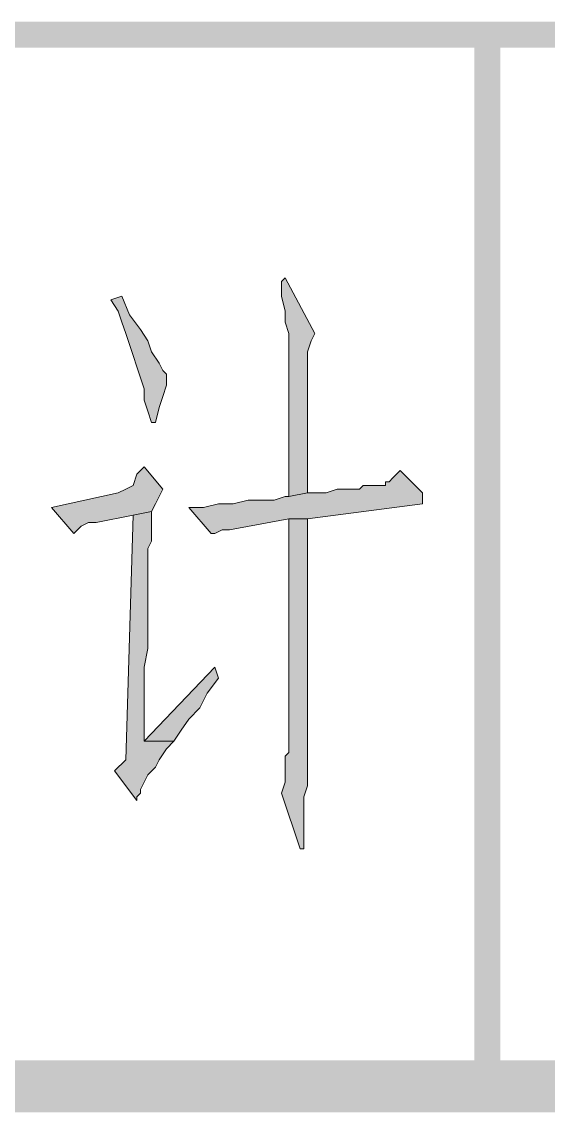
# Model space of a CAD drawing. Header units: millimetres. Extents: x 24 to 410, y 10 to 282.
# Drawn here: x 250.27 to 256.28, y 9.65 to 22.1 of the extents above; entities that cross this region are included whole.
import ezdxf

# ---------------------------------------------------------------- set-up
doc = ezdxf.new("R2010")
doc.units = ezdxf.units.MM

msp = doc.modelspace()

# ---------------------------------------------------------------- hatches: boundary and pattern name
h = msp.add_hatch(color=256)
h.dxf.hatch_style = 2
h.paths.add_polyline_path([(30.098965, 22.098), (30.098965, 21.801667), (410.082965, 22.098)])
h = msp.add_hatch(color=256)
h.dxf.hatch_style = 2
h.paths.add_polyline_path([(30.098965, 21.801667), (410.082965, 22.098), (410.082965, 21.801667)])
h = msp.add_hatch(color=256)
h.dxf.hatch_style = 2
h.paths.add_polyline_path([(255.735667, 21.971), (255.439333, 21.971), (255.735667, 9.948333)])
h = msp.add_hatch(color=256)
h.dxf.hatch_style = 2
h.paths.add_polyline_path([(255.439333, 21.971), (255.735667, 9.948333), (255.439333, 9.948333)])
h = msp.add_hatch(color=256)
h.dxf.hatch_style = 2
h.paths.add_polyline_path([(253.280333, 19.177), (253.238, 19.134667), (253.238, 18.965333), (253.280333, 18.796), (253.280333, 18.669), (253.322667, 18.542), (253.322667, 16.679333), (253.534333, 16.721667), (253.534333, 16.975667), (253.534333, 17.145), (253.534333, 18.330333), (253.576667, 18.457333), (253.619, 18.542)])
h = msp.add_hatch(color=256)
h.dxf.hatch_style = 2
h.paths.add_polyline_path([(251.417667, 18.965333), (251.290667, 18.923), (251.375333, 18.796), (251.417667, 18.669), (251.46, 18.542), (251.502333, 18.415), (251.544667, 18.288), (251.587, 18.161), (251.629333, 18.034), (251.671667, 17.907), (251.671667, 17.78), (251.714, 17.653), (251.756333, 17.526), (251.798667, 17.526), (251.841, 17.695333), (251.883333, 17.822333), (251.925667, 17.949333), (251.925667, 18.076333), (251.883333, 18.118667), (251.841, 18.203333), (251.756333, 18.330333), (251.714, 18.457333), (251.629333, 18.584333), (251.502333, 18.753667)])
h = msp.add_hatch(color=256)
h.dxf.hatch_style = 2
h.paths.add_polyline_path([(251.671667, 17.018), (251.587, 16.933333), (251.544667, 16.806333), (251.46, 16.764), (251.375333, 16.721667), (250.613333, 16.552333), (250.867333, 16.256), (250.952, 16.340667), (251.036667, 16.383), (251.121333, 16.383), (251.544667, 16.467667), (251.756333, 16.51), (251.798667, 16.594667), (251.883333, 16.764)])
h = msp.add_hatch(color=256)
h.dxf.hatch_style = 2
h.paths.add_polyline_path([(254.592667, 16.975667), (254.508, 16.891), (254.465667, 16.848667), (254.423333, 16.848667), (254.423333, 16.806333), (254.169333, 16.806333), (254.127, 16.764), (253.873, 16.764), (253.746, 16.721667), (253.534333, 16.721667), (253.322667, 16.679333), (253.280333, 16.679333), (253.153333, 16.637), (252.857, 16.637), (252.687667, 16.594667), (252.518333, 16.594667), (252.349, 16.552333), (252.179667, 16.552333), (252.433667, 16.256), (252.476, 16.256), (252.560667, 16.298333), (252.645333, 16.298333), (253.322667, 16.425333), (253.534333, 16.425333), (254.846667, 16.594667), (254.846667, 16.721667)])
h = msp.add_hatch(color=256)
h.dxf.hatch_style = 2
h.paths.add_polyline_path([(251.756333, 16.51), (251.544667, 16.467667), (251.46, 13.673667), (251.333, 13.546667), (251.587, 13.208), (251.587, 13.250333), (251.629333, 13.292667), (251.629333, 13.335), (251.671667, 13.419667), (251.714, 13.504333), (251.798667, 13.589), (251.841, 13.673667), (251.925667, 13.800667), (252.010333, 13.885333), (251.671667, 13.885333), (251.671667, 14.054667), (251.671667, 14.732), (251.714, 14.943667), (251.714, 15.748), (251.714, 15.875), (251.714, 16.086667), (251.756333, 16.171333)])
h = msp.add_hatch(color=256)
h.dxf.hatch_style = 2
h.paths.add_polyline_path([(253.534333, 16.425333), (253.322667, 16.425333), (253.322667, 16.256), (253.322667, 13.758333), (253.280333, 13.716), (253.280333, 13.419667), (253.238, 13.292667), (253.449667, 12.657667), (253.492, 12.657667), (253.492, 13.250333), (253.534333, 13.377333)])
h = msp.add_hatch(color=256)
h.dxf.hatch_style = 2
h.paths.add_polyline_path([(252.476, 14.732), (251.671667, 13.885333), (252.010333, 13.885333), (252.095, 14.012333), (252.179667, 14.139333), (252.306667, 14.266333), (252.391333, 14.435667), (252.518333, 14.605)])
h = msp.add_hatch(color=256)
h.dxf.hatch_style = 2
h.paths.add_polyline_path([(30.395333, 10.244667), (29.802667, 9.652), (409.786667, 10.244667)])
h = msp.add_hatch(color=256)
h.dxf.hatch_style = 2
h.paths.add_polyline_path([(29.802667, 9.652), (409.786667, 10.244667), (410.379333, 9.652)])

# ---------------------------------------------------------------- linework, layer by layer
at = {"lineweight": 0}
for points in [[(253.280333, 19.177), (253.238, 19.134667), (253.238, 18.965333), (253.280333, 18.796), (253.280333, 18.669), (253.322667, 18.542), (253.322667, 16.679333), (253.534333, 16.721667), (253.534333, 16.975667), (253.534333, 17.145), (253.534333, 18.330333), (253.576667, 18.457333), (253.619, 18.542)], [(251.417667, 18.965333), (251.290667, 18.923), (251.375333, 18.796), (251.417667, 18.669), (251.46, 18.542), (251.502333, 18.415), (251.544667, 18.288), (251.587, 18.161), (251.629333, 18.034), (251.671667, 17.907), (251.671667, 17.78), (251.714, 17.653), (251.756333, 17.526), (251.798667, 17.526), (251.841, 17.695333), (251.883333, 17.822333), (251.925667, 17.949333), (251.925667, 18.076333), (251.883333, 18.118667), (251.841, 18.203333), (251.756333, 18.330333), (251.714, 18.457333), (251.629333, 18.584333), (251.502333, 18.753667)], [(251.671667, 17.018), (251.587, 16.933333), (251.544667, 16.806333), (251.46, 16.764), (251.375333, 16.721667), (250.613333, 16.552333), (250.867333, 16.256), (250.952, 16.340667), (251.036667, 16.383), (251.121333, 16.383), (251.544667, 16.467667), (251.756333, 16.51), (251.798667, 16.594667), (251.883333, 16.764)], [(254.592667, 16.975667), (254.508, 16.891), (254.465667, 16.848667), (254.423333, 16.848667), (254.423333, 16.806333), (254.169333, 16.806333), (254.127, 16.764), (253.873, 16.764), (253.746, 16.721667), (253.534333, 16.721667), (253.322667, 16.679333), (253.280333, 16.679333), (253.153333, 16.637), (252.857, 16.637), (252.687667, 16.594667), (252.518333, 16.594667), (252.349, 16.552333), (252.179667, 16.552333), (252.433667, 16.256), (252.476, 16.256), (252.560667, 16.298333), (252.645333, 16.298333), (253.322667, 16.425333), (253.534333, 16.425333), (254.846667, 16.594667), (254.846667, 16.721667)], [(251.756333, 16.51), (251.544667, 16.467667), (251.46, 13.673667), (251.333, 13.546667), (251.587, 13.208), (251.587, 13.250333), (251.629333, 13.292667), (251.629333, 13.335), (251.671667, 13.419667), (251.714, 13.504333), (251.798667, 13.589), (251.841, 13.673667), (251.925667, 13.800667), (252.010333, 13.885333), (251.671667, 13.885333), (251.671667, 14.054667), (251.671667, 14.732), (251.714, 14.943667), (251.714, 15.748), (251.714, 15.875), (251.714, 16.086667), (251.756333, 16.171333)], [(253.534333, 16.425333), (253.322667, 16.425333), (253.322667, 16.256), (253.322667, 13.758333), (253.280333, 13.716), (253.280333, 13.419667), (253.238, 13.292667), (253.449667, 12.657667), (253.492, 12.657667), (253.492, 13.250333), (253.534333, 13.377333)], [(252.476, 14.732), (251.671667, 13.885333), (252.010333, 13.885333), (252.095, 14.012333), (252.179667, 14.139333), (252.306667, 14.266333), (252.391333, 14.435667), (252.518333, 14.605)]]:
    msp.add_lwpolyline(points, close=True, dxfattribs=at)

doc.saveas('drawing.dxf')
